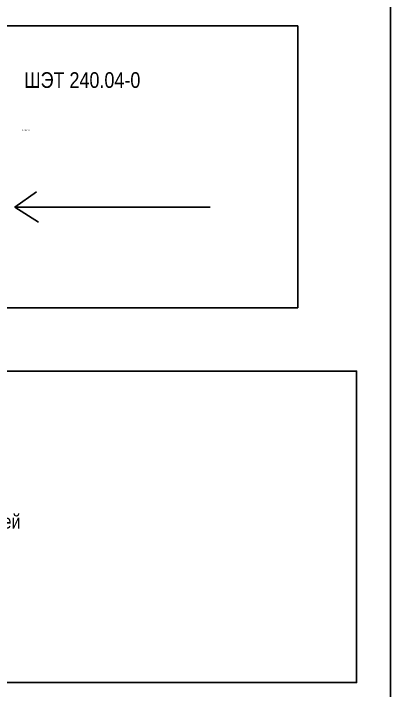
# Model space of a CAD drawing. Header units: millimetres. Extents: x -2550 to 7325, y -3772 to 3128.
# Drawn here: x 2050 to 3253, y -797 to 1362 of the extents above; entities that cross this region are included whole.
import ezdxf

# ---------------------------------------------------------------- set-up
doc = ezdxf.new("R2010")
doc.units = ezdxf.units.MM
doc.layers.add('Основная', color=7, linetype='Continuous', lineweight=30)
doc.styles.add('Narrow', font='ARIALN.TTF')

msp = doc.modelspace()

# ---------------------------------------------------------------- linework, layer by layer
at = {"layer": 'Основная'}
for points in [[(-1638, 3128), (3253, 3128), (3253, -1754), (-1638, -1754)], [(1126, 1323), (2957, 1323), (2957, 424), (1126, 424)]]:
    msp.add_lwpolyline(points, close=True, dxfattribs=at)
for points in [[(2124, 794), (2055, 745), (2130, 697)], [(2678, 745), (2055, 745)]]:
    msp.add_lwpolyline(points, dxfattribs=at)
at = {"layer": 'Основная', "color": 4}
msp.add_lwpolyline([(1044, 222), (3145, 222), (3145, -772), (1044, -772)], close=True, dxfattribs=at)

# ---------------------------------------------------------------- texts
at = {"layer": 'Основная', "color": 2, "style": 'Narrow'}
msp.add_text('ШЭТ 240.04-0', height=50, dxfattribs=at).set_placement((2084.4, 1125.1))
at = {"layer": 'Основная', "color": 3, "insert": (2088, 990), "char_height": 3.7, "width": 25, "attachment_point": 5, "style": 'Narrow'}
msp.add_mtext('13, 13Н, 14', dxfattribs=at)
at = {"layer": 'Основная', "insert": (1965, -227), "char_height": 45, "width": 624, "attachment_point": 5, "style": 'Narrow'}
msp.add_mtext('{\\C6;II арх\\P20 цепей}', dxfattribs=at)

doc.saveas('drawing.dxf')
